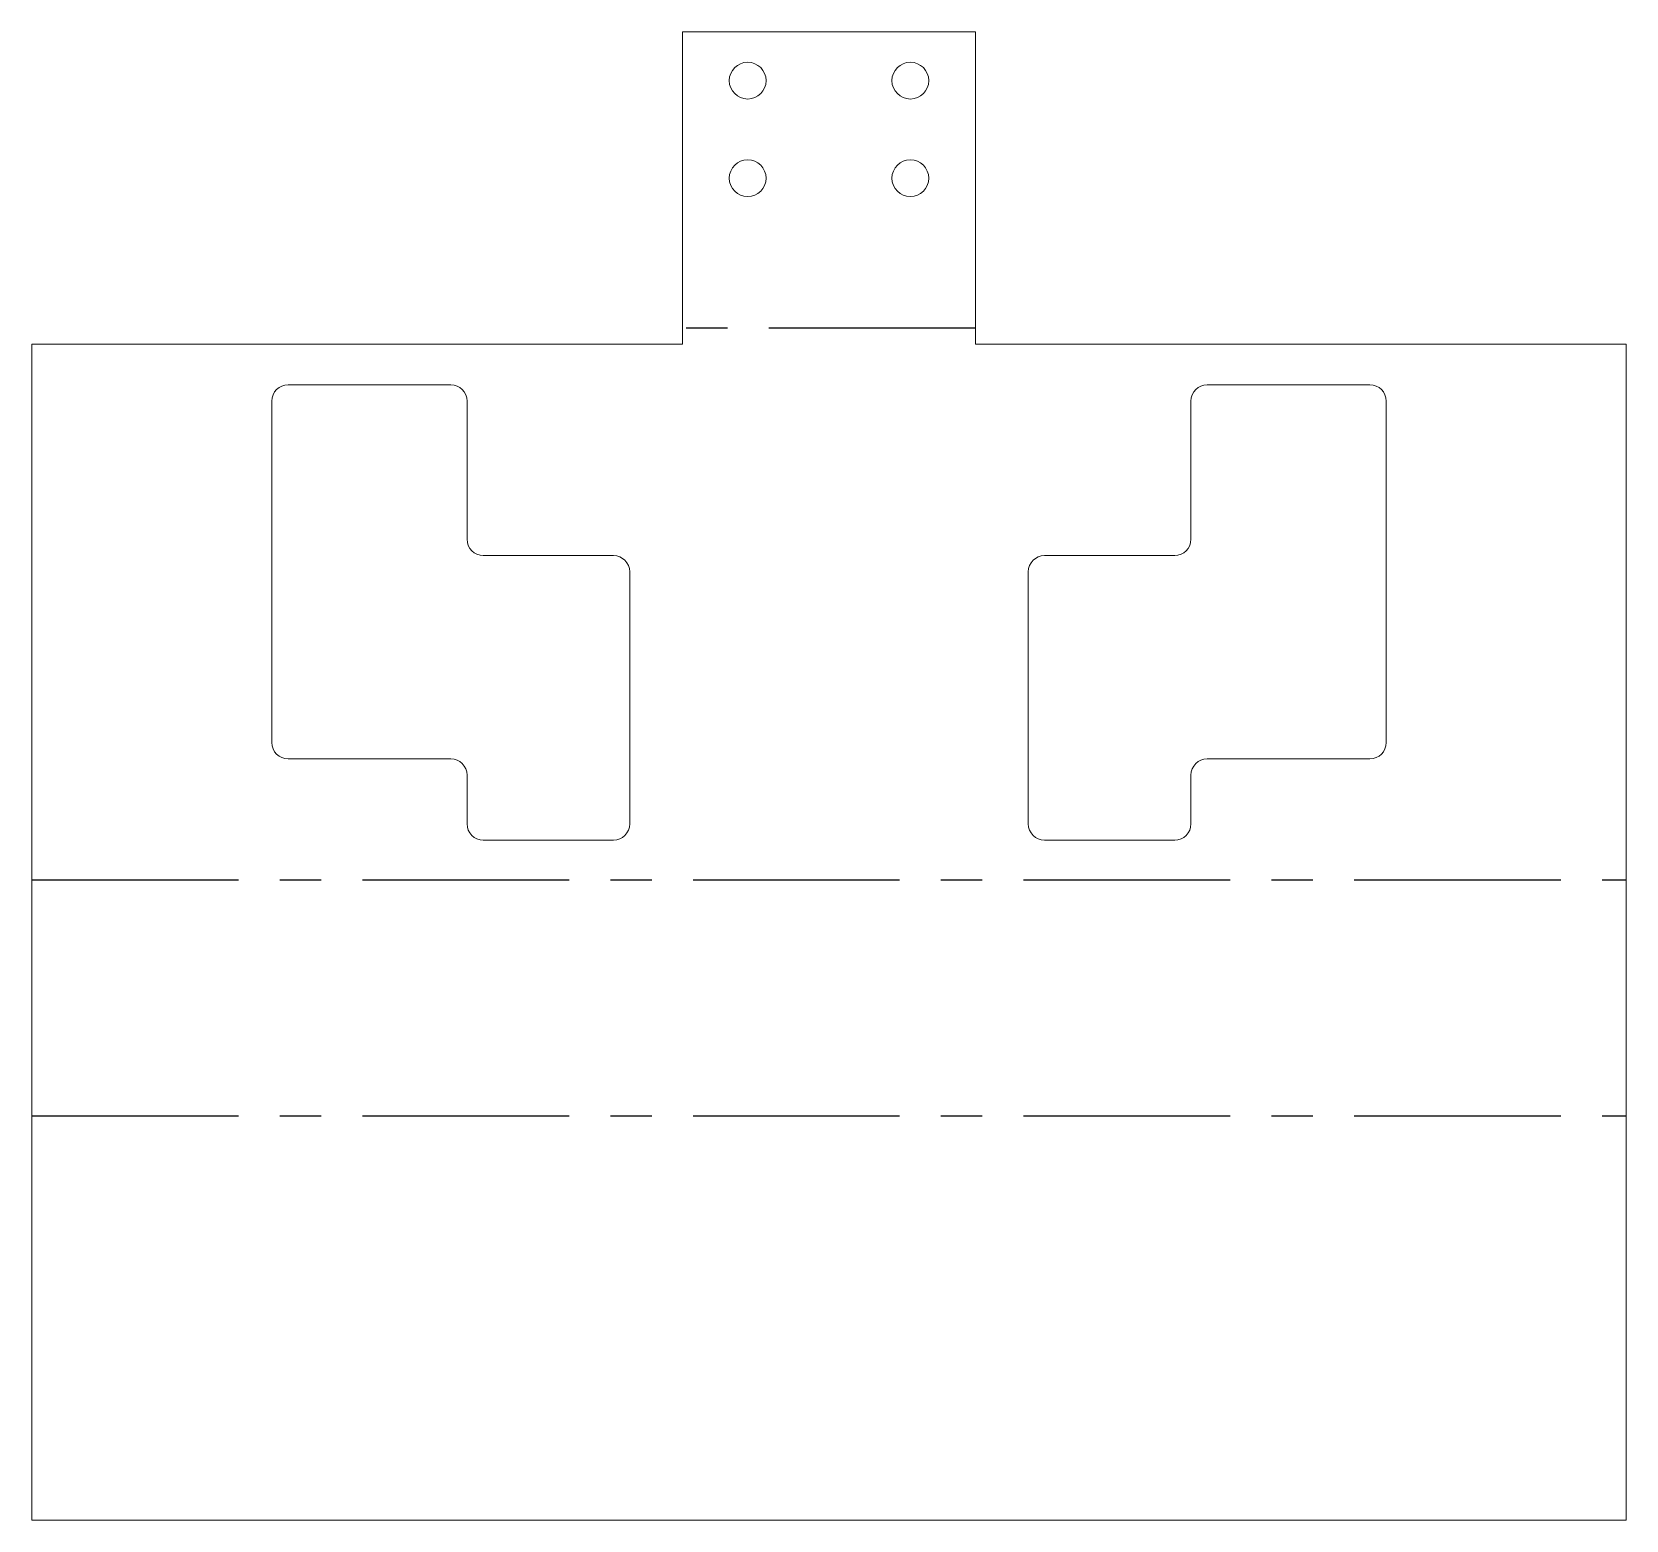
# Model space of a CAD drawing. Header units: inches. Extents: x 0 to 3.86, y -1.56 to 2.04.
import ezdxf

# ---------------------------------------------------------------- set-up
doc = ezdxf.new("R2010")
doc.units = ezdxf.units.IN
doc.header["$MEASUREMENT"] = 0
doc.linetypes.add('CENTERX2', pattern=[0.8, 0.5, -0.1, 0.1, -0.1])

msp = doc.modelspace()

# ---------------------------------------------------------------- linework, layer by layer
at = {"color": 7, "linetype": 'Continuous', "lineweight": 15}
for p, q in [((1.5748, 1.2878), (1.5748, 2.0438)), ((2.2835, 2.0438), (1.5748, 2.0438)), ((2.2835, 2.0438), (2.2835, 1.2878)), ((1.5748, 1.2878), (0, 1.2878)), ((0, -1.5591), (0, 1.2878)), ((3.8583, 1.2878), (2.2835, 1.2878)), ((3.8583, 1.2878), (3.8583, -1.5591)), ((1.0138, 1.1894), (0.6201, 1.1894)), ((3.2382, 1.1894), (2.8445, 1.1894)), ((0.5807, 1.15), (0.5807, 0.3232)), ((1.0531, 0.8154), (1.0531, 1.15)), ((2.8051, 1.15), (2.8051, 0.8154)), ((3.2776, 0.3232), (3.2776, 1.15)), ((1.4075, 0.776), (1.0925, 0.776)), ((2.7657, 0.776), (2.4508, 0.776)), ((1.4469, 0.1264), (1.4469, 0.7366)), ((2.4114, 0.7366), (2.4114, 0.1264)), ((0.6201, 0.2839), (1.0138, 0.2839)), ((2.8445, 0.2839), (3.2382, 0.2839)), ((1.0531, 0.2445), (1.0531, 0.1264)), ((2.8051, 0.1264), (2.8051, 0.2445)), ((1.0925, 0.087), (1.4075, 0.087)), ((2.4508, 0.087), (2.7657, 0.087)), ((0, -1.5591), (3.8583, -1.5591))]:
    msp.add_line(p, q, dxfattribs=at)
at = {"color": 7, "linetype": 'CENTERX2'}
for p, q in [((2.2835, 1.3263), (1.5748, 1.3263)), ((0, -0.0089), (3.8583, -0.0089)), ((0, -0.5805), (3.8583, -0.5805))]:
    msp.add_line(p, q, dxfattribs=at)
at = {"color": 7, "linetype": 'Continuous', "lineweight": 15}
for centre in [(1.7323, 1.9257), (2.126, 1.9257), (1.7323, 1.6895), (2.126, 1.6895)]:
    msp.add_circle(centre, 0.0445, dxfattribs=at)
for centre, start, end in [((0.6201, 1.15), 90, 180), ((1.0138, 1.15), 0, 90), ((2.8445, 1.15), 90, 180), ((3.2382, 1.15), 0, 90), ((1.0925, 0.8154), 180, 270), ((2.7657, 0.8154), 270, 0), ((1.4075, 0.7366), 0, 90), ((2.4508, 0.7366), 90, 180), ((0.6201, 0.3232), 180, 270), ((3.2382, 0.3232), 270, 0), ((1.0138, 0.2445), 0, 90), ((2.8445, 0.2445), 90, 180), ((1.0925, 0.1264), 180, 270), ((1.4075, 0.1264), 270, 0), ((2.4508, 0.1264), 180, 270), ((2.7657, 0.1264), 270, 0)]:
    msp.add_arc(centre, 0.0394, start, end, dxfattribs=at)

doc.saveas('drawing.dxf')
